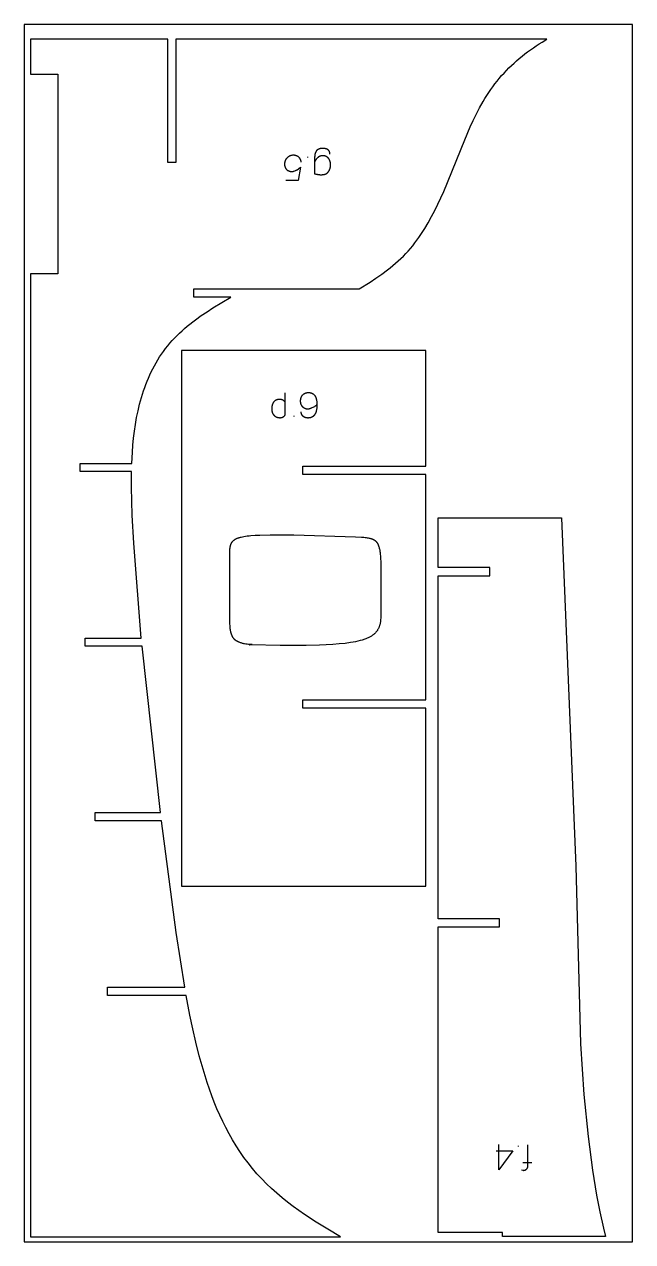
# Model space of a CAD drawing. Header units: millimetres. Extents: x 1718 to 33616, y 5029 to 7469.
# Drawn here: x 26252 to 27472, y 5029 to 7469 of the extents above; entities that cross this region are included whole.
import ezdxf

# ---------------------------------------------------------------- set-up
doc = ezdxf.new("R2010")
doc.units = ezdxf.units.MM
for name, color, linetype, true_color in [('ZZ_CORTE', 1, 'Continuous', 0xff0000), ('ZZ_CORTE INTERNO', 5, 'Continuous', 0x0000ff), ('ZZ_GRABADO', 98, 'Continuous', 0x005600), ('ZZ_PANEL', 18, 'Continuous', 0x000000)]:
    doc.layers.add(name, color=color, linetype=linetype, true_color=true_color)

msp = doc.modelspace()

# ---------------------------------------------------------------- linework, layer by layer
at = {"layer": 'ZZ_CORTE'}
for points in [[(27299.5, 7439.2), (27069.5, 7439.2), (26555.7, 7439.2), (26555.7, 7192.2), (26539.2, 7192.2), (26539.2, 7439.2), (26494.2, 7439.2), (26264.2, 7439.2), (26264.2, 7369.2), (26319.2, 7369.2), (26319.2, 6969.2), (26264.2, 6969.2), (26264.2, 5039.2), (26886, 5039.2)], [(26923.2, 6939.2), (26945, 6952.7), (26956.9, 6960.5), (26968.5, 6968.6), (26979.9, 6977), (26985.5, 6981.3), (26991, 6985.8), (26996.4, 6990.3), (27001.6, 6995), (27006.8, 6999.8), (27011.8, 7004.7), (27016.7, 7009.7), (27021.5, 7014.8), (27026.1, 7020.1), (27030.6, 7025.5), (27034.9, 7031), (27039.1, 7036.6), (27043.2, 7042.2), (27047.1, 7048), (27051, 7053.8), (27054.7, 7059.7), (27061.9, 7071.7), (27068.6, 7083.8), (27075.1, 7096.2), (27081.2, 7108.7), (27087.1, 7121.3), (27092.8, 7134), (27135, 7238), (27146.1, 7264), (27152.1, 7276.8), (27158.3, 7289.6), (27164.8, 7302.2), (27171.8, 7314.5), (27175.4, 7320.6), (27179.2, 7326.6), (27183.1, 7332.6), (27187.1, 7338.5), (27191.2, 7344.2), (27195.4, 7349.9), (27199.8, 7355.5), (27204.3, 7361), (27208.9, 7366.4), (27213.7, 7371.7), (27218.5, 7376.8), (27223.5, 7381.9), (27228.6, 7386.8), (27233.8, 7391.6), (27239, 7396.4), (27244.4, 7401), (27249.9, 7405.5), (27255.4, 7409.8), (27261.1, 7414.1), (27266.8, 7418.3), (27272.5, 7422.3), (27278.4, 7426.2), (27284.3, 7430.1), (27290.3, 7433.8), (27299.5, 7439.2)], [(26665.6, 6922.7), (26591.7, 6922.7), (26591.7, 6939.2), (26693.2, 6939.2), (26923.2, 6939.2)], [(26467.3, 6589.2), (26468.4, 6611.5), (26469.5, 6625.5), (26470.8, 6639.5), (26472.5, 6653.5), (26474.5, 6667.3), (26476.9, 6681.1), (26479.7, 6694.7), (26483, 6708.2), (26484.8, 6714.9), (26486.7, 6721.6), (26488.7, 6728.2), (26490.9, 6734.7), (26493.1, 6741.2), (26495.5, 6747.6), (26498.1, 6754), (26500.7, 6760.3), (26503.5, 6766.6), (26506.4, 6772.7), (26509.5, 6778.9), (26512.6, 6784.9), (26516, 6790.9), (26519.5, 6796.7), (26523.1, 6802.5), (26526.9, 6808.2), (26530.9, 6813.8), (26535, 6819.3), (26539.3, 6824.7), (26543.7, 6830), (26548.3, 6835.2), (26553, 6840.3), (26557.9, 6845.3), (26562.9, 6850.1), (26568, 6854.9), (26573.2, 6859.5), (26578.5, 6864.1), (26583.9, 6868.5), (26589.4, 6872.9), (26595, 6877.1), (26606.4, 6885.4), (26618.1, 6893.3), (26630, 6901), (26665.6, 6922.7)], [(26466.8, 6572.7), (26363.7, 6572.7), (26363.7, 6589.2), (26467.3, 6589.2)], [(26486.1, 6239.2), (26471.1, 6429), (26468.1, 6485.1), (26466.6, 6541.3), (26466.8, 6572.7)], [(27417, 5039.4), (27210.5, 5039.4), (27210.5, 5047.7), (27081.6, 5047.7), (27081.6, 5660), (27204.4, 5660), (27204.4, 5676.5), (27081.6, 5676.5), (27081.6, 6363.9), (27185.1, 6363.9), (27185.1, 6380.4), (27081.6, 6380.4), (27081.6, 6479.9), (27328.9, 6479.9)], [(27328.9, 6479.9), (27358, 5781.8), (27367.3, 5425.5), (27374, 5324), (27382.3, 5239.7), (27391.2, 5172.6), (27399.4, 5122.5), (27405.8, 5089.3), (27413, 5056.3), (27417, 5039.4)], [(26487.7, 6222.7), (26373.9, 6222.7), (26373.9, 6239.2), (26486.1, 6239.2)], [(26525.1, 5889.2), (26487.7, 6222.7)], [(26527.1, 5872.7), (26393.7, 5872.7), (26393.7, 5889.2), (26525.1, 5889.2)], [(26573.5, 5539.2), (26556.2, 5648.9), (26527.1, 5872.7)], [(26576.5, 5522.7), (26418.3, 5522.7), (26418.3, 5539.2), (26573.5, 5539.2)], [(26886, 5039.2), (26860.6, 5054.1), (26836.8, 5068.6), (26813.4, 5083.8), (26801.9, 5091.7), (26790.6, 5099.9), (26779.5, 5108.3), (26768.6, 5117.1), (26757.9, 5126.1), (26747.5, 5135.5), (26737.4, 5145.2), (26727.7, 5155.2), (26718.2, 5165.5), (26709.2, 5176.1), (26700.5, 5187), (26692.1, 5198.2), (26684.1, 5209.7), (26676.5, 5221.4), (26669.3, 5233.3), (26662.3, 5245.5), (26655.8, 5257.8), (26649.5, 5270.3), (26643.6, 5282.9), (26638, 5295.7), (26632.7, 5308.7), (26627.7, 5321.7), (26622.9, 5334.8), (26618.4, 5348.1), (26610.1, 5374.8), (26602.6, 5401.7), (26595.8, 5428.8), (26589.6, 5456.1), (26583.9, 5483.5), (26576.5, 5522.7)]]:
    msp.add_lwpolyline(points, dxfattribs=at)
msp.add_lwpolyline([(27057.1, 6583.5), (27057.1, 6815.8), (26567.1, 6815.8), (26567.1, 5742), (27057.1, 5742), (27057.1, 6098.5), (26810.1, 6098.5), (26810.1, 6115), (27057.1, 6115), (27057.1, 6567), (26810.1, 6567), (26810.1, 6583.5)], close=True, dxfattribs=at)
at = {"layer": 'ZZ_CORTE INTERNO'}
msp.add_lwpolyline([(26916.1, 6231.8), (26911.2, 6230.9), (26906.1, 6230), (26895, 6228.5), (26883.1, 6227.3), (26870.5, 6226.3), (26843.9, 6224.8), (26816.6, 6224.1), (26764.7, 6224), (26706.4, 6225.5), (26704.3, 6225.6), (26703, 6225.6), (26702.8, 6225.7), (26702.7, 6225.7), (26702.6, 6225.7), (26702.5, 6225.7), (26702.5, 6225.7), (26702.5, 6225.7), (26702.5, 6225.7), (26702.5, 6225.7), (26702.5, 6225.7), (26702.4, 6225.7), (26702.4, 6225.7), (26702.4, 6225.7), (26702.4, 6225.7), (26702.4, 6225.7), (26702.4, 6225.7), (26702.4, 6225.7), (26702.4, 6225.7), (26702.4, 6225.8), (26702.4, 6225.8), (26702.4, 6225.8), (26702.5, 6225.8), (26702.5, 6225.8), (26702.5, 6225.8), (26702.5, 6225.8), (26702.5, 6225.8), (26702.6, 6225.8), (26702.7, 6225.8), (26703, 6225.8), (26703.8, 6225.9), (26708.9, 6225.9), (26708.9, 6225.9), (26708.9, 6225.9), (26707.9, 6225.9), (26705.2, 6226), (26703.3, 6226.2), (26701.2, 6226.4), (26698.8, 6226.7), (26696.2, 6227), (26693.5, 6227.5), (26692.1, 6227.8), (26690.7, 6228.1), (26689.3, 6228.4), (26687.9, 6228.8), (26686.5, 6229.2), (26685.1, 6229.7), (26683.7, 6230.2), (26682.3, 6230.7), (26681.6, 6231), (26681, 6231.3), (26680.3, 6231.6), (26679.7, 6231.9), (26679.1, 6232.2), (26678.4, 6232.6), (26677.8, 6232.9), (26677.2, 6233.3), (26676.6, 6233.7), (26676.1, 6234), (26675.5, 6234.4), (26675, 6234.9), (26674.5, 6235.3), (26674, 6235.7), (26673.5, 6236.2), (26673, 6236.6), (26672.5, 6237.1), (26672.1, 6237.6), (26671.7, 6238.1), (26671.2, 6238.6), (26670.9, 6239.2), (26670.5, 6239.7), (26670.1, 6240.3), (26669.7, 6240.9), (26669.4, 6241.5), (26669.1, 6242.1), (26668.7, 6242.7), (26668.4, 6243.3), (26668.2, 6244), (26667.9, 6244.7), (26667.6, 6245.3), (26667.3, 6246), (26667.1, 6246.7), (26666.9, 6247.5), (26666.6, 6248.2), (26666.4, 6249), (26666, 6250.6), (26665.7, 6252.2), (26665.4, 6253.9), (26665.1, 6255.7), (26664.8, 6257.5), (26664.6, 6259.4), (26664.3, 6263.4), (26664, 6267.8), (26663.8, 6272.4), (26663.7, 6401.5), (26663.8, 6411.4), (26663.8, 6413.6), (26664, 6415.8), (26664.1, 6417.8), (26664.3, 6419.8), (26664.5, 6420.7), (26664.6, 6421.6), (26664.8, 6422.5), (26665, 6423.4), (26665.2, 6424.3), (26665.4, 6425.1), (26665.6, 6425.9), (26665.9, 6426.7), (26666.1, 6427.1), (26666.2, 6427.5), (26666.4, 6427.8), (26666.5, 6428.2), (26666.7, 6428.6), (26666.9, 6429), (26667, 6429.3), (26667.2, 6429.7), (26667.4, 6430), (26667.6, 6430.4), (26667.8, 6430.7), (26668.1, 6431), (26668.3, 6431.4), (26668.5, 6431.7), (26668.7, 6432), (26669, 6432.3), (26669.2, 6432.6), (26669.5, 6432.9), (26669.8, 6433.2), (26670, 6433.5), (26670.3, 6433.8), (26670.6, 6434.1), (26670.9, 6434.4), (26671.2, 6434.7), (26671.6, 6435), (26671.9, 6435.2), (26672.2, 6435.5), (26672.6, 6435.8), (26672.9, 6436), (26673.3, 6436.3), (26673.7, 6436.5), (26674.1, 6436.8), (26674.4, 6437), (26674.8, 6437.3), (26675.3, 6437.5), (26675.7, 6437.7), (26676.6, 6438.2), (26677.5, 6438.6), (26678.4, 6439), (26679.5, 6439.4), (26680.5, 6439.8), (26681.6, 6440.2), (26682.8, 6440.6), (26683.9, 6440.9), (26685.2, 6441.3), (26686.5, 6441.6), (26689.2, 6442.2), (26692.1, 6442.7), (26695.3, 6443.2), (26698.7, 6443.7), (26702.3, 6444.1), (26706.2, 6444.5), (26714.6, 6445.1), (26724, 6445.5), (26744.8, 6446.1), (26792.2, 6445.9), (26916, 6442.2), (26927.8, 6441.5), (26932.9, 6441), (26935.2, 6440.8), (26937.4, 6440.5), (26939.4, 6440.2), (26941.3, 6439.9), (26943.2, 6439.5), (26944.9, 6439.1), (26945.7, 6438.9), (26946.5, 6438.7), (26947.3, 6438.4), (26948, 6438.2), (26948.7, 6437.9), (26949.4, 6437.7), (26950.1, 6437.4), (26950.7, 6437.1), (26951.4, 6436.8), (26952, 6436.5), (26952.6, 6436.2), (26953.1, 6435.8), (26953.7, 6435.5), (26954.2, 6435.1), (26954.7, 6434.8), (26955.2, 6434.4), (26955.7, 6434), (26956.2, 6433.6), (26956.6, 6433.1), (26957, 6432.7), (26957.5, 6432.2), (26957.9, 6431.8), (26958.2, 6431.3), (26958.6, 6430.8), (26959, 6430.3), (26959.4, 6429.7), (26959.7, 6429.2), (26960, 6428.6), (26960.4, 6428), (26960.7, 6427.4), (26961, 6426.8), (26961.3, 6426.2), (26961.5, 6425.6), (26961.8, 6424.9), (26962.1, 6424.2), (26962.3, 6423.6), (26962.6, 6422.9), (26962.8, 6422.1), (26963.2, 6420.7), (26963.6, 6419.2), (26964, 6417.6), (26964.4, 6416), (26964.7, 6414.3), (26964.9, 6412.6), (26965.2, 6410.8), (26965.6, 6407.2), (26965.9, 6403.3), (26966.2, 6399.3), (26966.5, 6390.9), (26966.6, 6290.9), (26966.5, 6281.2), (26966.4, 6278.9), (26966.3, 6276.6), (26966.1, 6274.3), (26965.8, 6272), (26965.7, 6270.9), (26965.5, 6269.8), (26965.3, 6268.7), (26965.1, 6267.6), (26964.8, 6266.6), (26964.6, 6265.5), (26964.3, 6264.4), (26963.9, 6263.4), (26963.6, 6262.3), (26963.2, 6261.3), (26962.8, 6260.3), (26962.4, 6259.3), (26961.9, 6258.3), (26961.4, 6257.3), (26960.9, 6256.3), (26960.3, 6255.4), (26959.7, 6254.4), (26959, 6253.5), (26958.4, 6252.6), (26957.6, 6251.6), (26956.9, 6250.7), (26956, 6249.8), (26955.2, 6249), (26954.3, 6248.1), (26953.3, 6247.3), (26952.3, 6246.4), (26951.3, 6245.6), (26950.2, 6244.8), (26949.1, 6244), (26947.9, 6243.2), (26946.6, 6242.4), (26945.3, 6241.7), (26944, 6240.9), (26942.5, 6240.2), (26941.1, 6239.5), (26939.5, 6238.8), (26937.9, 6238.2), (26936.3, 6237.5), (26934.6, 6236.8), (26932.8, 6236.2), (26930.9, 6235.6), (26929, 6235), (26925, 6233.9), (26920.7, 6232.8)], close=True, dxfattribs=at)
at = {"layer": 'ZZ_GRABADO'}
for points in [[(26806.9, 7194.1), (26806.9, 7194.2), (26806.9, 7194.4), (26806.8, 7194.5), (26806.8, 7194.7), (26806.7, 7195.1), (26806.6, 7195.5), (26806.5, 7195.9), (26806.3, 7196.3), (26806, 7197.4), (26805.9, 7197.6), (26805.8, 7197.9), (26805.6, 7198.2), (26805.5, 7198.4), (26805.4, 7198.7), (26805.2, 7199), (26805.1, 7199.3), (26804.9, 7199.5), (26804.8, 7199.8), (26804.6, 7200.1), (26804.4, 7200.4), (26804.2, 7200.7), (26804, 7200.9), (26803.8, 7201.2), (26803.4, 7201.8), (26803.1, 7202.1), (26802.9, 7202.3), (26802.6, 7202.6), (26802.4, 7202.8), (26802.1, 7203.1), (26801.9, 7203.3), (26801.6, 7203.5), (26801.3, 7203.8), (26801, 7204), (26800.7, 7204.2), (26800.4, 7204.4), (26800.1, 7204.5), (26799.8, 7204.7), (26799.5, 7204.9), (26799.2, 7205), (26798.8, 7205.2), (26798.2, 7205.4), (26797.5, 7205.7), (26796.9, 7205.9), (26796.2, 7206.1), (26795.6, 7206.3), (26795, 7206.4), (26794.7, 7206.5), (26794.4, 7206.5), (26794.1, 7206.6), (26793.8, 7206.6), (26793.5, 7206.7), (26793.2, 7206.7), (26792.9, 7206.7), (26792.6, 7206.8), (26792.3, 7206.8), (26792, 7206.8), (26791.3, 7206.8), (26790.6, 7206.8), (26789.9, 7206.8), (26789.2, 7206.7), (26788.4, 7206.6), (26788.1, 7206.6), (26787.7, 7206.5), (26787.3, 7206.5), (26787, 7206.4), (26786.6, 7206.3), (26786.3, 7206.2), (26786, 7206.1), (26785.6, 7206), (26785.3, 7205.9), (26785, 7205.8), (26784.7, 7205.7), (26784.4, 7205.6), (26784.1, 7205.5), (26783.8, 7205.3), (26783.5, 7205.2), (26783.2, 7205.1), (26783, 7204.9), (26782.7, 7204.7), (26782.4, 7204.6), (26782.2, 7204.4), (26781.9, 7204.2), (26781.6, 7204), (26781.3, 7203.8), (26781.1, 7203.6), (26780.5, 7203.2), (26780, 7202.7), (26779.4, 7202.2), (26778.9, 7201.7), (26778.4, 7201.1), (26777.9, 7200.6), (26777.4, 7200.1), (26777, 7199.6), (26776.6, 7199.1), (26776.3, 7198.7), (26776.1, 7198.4), (26776, 7198.2), (26775.8, 7198), (26775.7, 7197.8), (26775.5, 7197.6), (26775.4, 7197.3), (26775.3, 7197.1), (26775.2, 7196.9), (26775.1, 7196.6), (26775, 7196.4), (26774.9, 7196.1), (26774.8, 7195.8), (26774.7, 7195.6), (26774.6, 7195.3), (26774.5, 7195), (26774.4, 7194.7), (26774.3, 7194.4), (26774.2, 7194.1), (26774.1, 7193.5), (26774, 7192.8), (26773.9, 7192.2), (26773.8, 7191.6), (26773.7, 7190.9), (26773.7, 7190.3), (26773.6, 7189.7), (26773.6, 7189.2), (26773.6, 7188.6), (26773.6, 7188.3), (26773.6, 7188), (26773.6, 7187.7), (26773.7, 7187.4), (26773.7, 7187.1), (26773.7, 7186.8), (26773.8, 7186.5), (26773.8, 7186.2), (26773.9, 7185.9), (26773.9, 7185.6), (26774, 7185.3), (26774.1, 7185), (26774.2, 7184.7), (26774.3, 7184.4), (26774.5, 7183.7), (26774.7, 7183.1), (26774.8, 7182.8), (26774.9, 7182.5), (26775.1, 7182.2), (26775.2, 7181.9), (26775.4, 7181.6), (26775.5, 7181.3), (26775.6, 7181), (26775.8, 7180.7), (26776, 7180.5), (26776.1, 7180.2), (26776.3, 7179.9), (26776.5, 7179.7), (26776.6, 7179.4), (26776.8, 7179.1), (26777, 7178.9), (26777.2, 7178.7), (26777.4, 7178.4), (26777.6, 7178.2), (26777.8, 7178), (26778, 7177.8), (26778.2, 7177.6), (26778.4, 7177.4), (26778.6, 7177.2), (26778.8, 7177.1), (26779, 7176.9), (26779.3, 7176.7), (26779.5, 7176.6), (26779.7, 7176.4), (26780, 7176.3), (26780.2, 7176.2), (26780.4, 7176.1), (26780.7, 7176), (26781.2, 7175.7), (26781.7, 7175.5), (26782.3, 7175.3), (26782.8, 7175.1), (26783.4, 7175), (26784.1, 7174.8), (26784.7, 7174.6), (26785.3, 7174.5), (26785.7, 7174.4), (26786, 7174.4), (26786.3, 7174.3), (26786.6, 7174.3), (26786.8, 7174.3), (26787.1, 7174.2), (26787.4, 7174.2), (26787.7, 7174.2), (26787.9, 7174.2), (26788.2, 7174.2), (26788.4, 7174.2), (26788.7, 7174.2), (26788.9, 7174.3), (26789.1, 7174.3), (26789.6, 7174.4), (26790, 7174.4), (26790.5, 7174.5), (26790.9, 7174.6), (26791.3, 7174.7), (26791.7, 7174.8), (26792.1, 7174.9), (26792.5, 7175.1), (26794.1, 7175.6), (26795.6, 7176.2), (26796, 7176.3), (26796.4, 7176.5), (26796.8, 7176.7), (26797.2, 7176.9), (26797.6, 7177.1), (26797.9, 7177.3), (26798.3, 7177.5), (26798.7, 7177.8), (26801.7, 7179.8), (26802.5, 7180.3), (26803.2, 7180.8), (26803.5, 7181), (26803.8, 7181.3), (26804.1, 7181.5), (26804.3, 7181.8), (26804.8, 7182.2), (26805, 7182.4), (26805.1, 7182.5), (26805.2, 7182.6), (26805.2, 7182.6), (26805.3, 7182.7), (26805.3, 7182.7), (26805.3, 7182.7), (26805.3, 7182.8), (26805.3, 7182.8), (26805.4, 7182.8), (26805.4, 7182.8), (26805.4, 7182.8), (26805.4, 7182.8), (26805.4, 7182.8), (26805.4, 7182.8), (26805.4, 7182.8), (26805.4, 7182.8), (26805.4, 7182.8), (26805.4, 7182.8), (26805.4, 7182.8), (26805.4, 7182.8), (26805.4, 7182.8), (26805.4, 7182.8), (26805.4, 7182.8), (26805.4, 7182.8), (26805.4, 7182.8), (26805.4, 7182.9), (26805.4, 7182.9), (26805.4, 7182.9), (26805.4, 7182.9), (26805.4, 7182.9), (26805.4, 7182.9), (26805.4, 7182.9)], [(26819.9, 7203.4), (26819.9, 7202.4)], [(26864.6, 7208.9), (26864.6, 7209.3), (26864.6, 7209.7), (26864.6, 7210), (26864.6, 7210.4), (26864.5, 7210.7), (26864.5, 7211.1), (26864.4, 7211.4), (26864.4, 7211.8), (26864.3, 7212.1), (26864.2, 7212.4), (26864.2, 7212.7), (26864.1, 7213), (26864, 7213.3), (26863.8, 7213.6), (26863.7, 7213.9), (26863.6, 7214.2), (26863.5, 7214.5), (26863.3, 7214.8), (26863.2, 7215), (26863, 7215.3), (26862.8, 7215.6), (26862.6, 7215.8), (26862.4, 7216.1), (26862.2, 7216.3), (26862, 7216.5), (26861.8, 7216.8), (26861.6, 7217), (26861.4, 7217.2), (26861.1, 7217.4), (26860.9, 7217.6), (26860.6, 7217.8), (26860.3, 7218), (26860.1, 7218.2), (26859.9, 7218.3), (26859.6, 7218.5), (26859.4, 7218.6), (26859.1, 7218.8), (26858.8, 7218.9), (26858.6, 7219), (26858.3, 7219.1), (26858, 7219.3), (26857.7, 7219.4), (26857.4, 7219.5), (26857.2, 7219.6), (26856.9, 7219.7), (26856.6, 7219.8), (26856.2, 7219.9), (26855.9, 7220), (26855.6, 7220), (26855.3, 7220.1), (26855, 7220.2), (26854.6, 7220.3), (26854, 7220.4), (26853.3, 7220.5), (26852.5, 7220.5), (26851.8, 7220.6), (26851.1, 7220.6), (26850.3, 7220.6), (26849.7, 7220.6), (26849.1, 7220.6), (26848.6, 7220.6), (26848, 7220.5), (26847.5, 7220.5), (26847, 7220.4), (26846.4, 7220.4), (26845.9, 7220.3), (26845.4, 7220.2), (26845, 7220.1), (26844.5, 7220), (26844, 7219.9), (26843.6, 7219.7), (26843.1, 7219.6), (26842.7, 7219.4), (26842.3, 7219.3), (26841.9, 7219.1), (26841.5, 7218.9), (26841.1, 7218.7), (26840.7, 7218.5), (26840.3, 7218.3), (26840.2, 7218.2), (26840, 7218.1), (26839.8, 7218), (26839.7, 7217.8), (26839.5, 7217.7), (26839.3, 7217.6), (26839.2, 7217.5), (26839, 7217.3), (26838.8, 7217.2), (26838.7, 7217.1), (26838.5, 7216.9), (26838.4, 7216.8), (26838.2, 7216.6), (26838.1, 7216.5), (26838, 7216.3), (26837.8, 7216.2), (26837.7, 7216), (26837.6, 7215.9), (26837.4, 7215.7), (26837.3, 7215.5), (26837.2, 7215.4), (26837.1, 7215.2), (26836.9, 7214.9), (26836.7, 7214.6), (26836.5, 7214.3), (26836.3, 7214), (26836.1, 7213.7), (26836, 7213.3), (26835.8, 7213), (26835.7, 7212.6), (26835.5, 7212.3), (26835.4, 7211.9), (26835.2, 7211.5), (26835.1, 7211.1), (26835, 7210.7), (26834.9, 7210.3), (26834.8, 7209.9), (26834.7, 7209.4), (26834.6, 7209), (26834.5, 7208.5), (26834.3, 7207.6), (26834.2, 7206.6), (26834.1, 7205.6), (26834, 7204.5), (26833.9, 7203.4), (26833.9, 7202.2), (26833.9, 7201)], [(26833.9, 7169.7), (26835.1, 7169.4), (26836.3, 7169.1), (26837.5, 7168.8), (26838.7, 7168.6), (26839.9, 7168.4), (26841.1, 7168.2), (26842.2, 7168.1), (26843.4, 7168), (26844.5, 7167.9), (26845.6, 7167.8), (26846.7, 7167.8), (26847.8, 7167.8), (26848.9, 7167.9), (26849.9, 7168), (26851, 7168.1), (26852.4, 7168.2), (26852.8, 7168.3), (26853.2, 7168.4), (26853.5, 7168.4), (26853.9, 7168.5), (26854.2, 7168.6), (26854.6, 7168.7), (26855, 7168.9), (26855.3, 7169), (26855.6, 7169.1), (26856, 7169.3), (26856.3, 7169.5), (26856.7, 7169.6), (26857, 7169.8), (26857.3, 7170), (26857.6, 7170.2), (26857.9, 7170.4), (26858.3, 7170.6), (26858.6, 7170.9), (26858.9, 7171.1), (26859.2, 7171.4), (26859.5, 7171.7), (26859.8, 7171.9), (26860.1, 7172.2), (26860.3, 7172.5), (26860.6, 7172.8), (26860.9, 7173.1), (26861.2, 7173.5), (26861.5, 7173.8), (26861.7, 7174.2), (26862, 7174.5), (26862.2, 7174.9), (26862.5, 7175.2), (26862.7, 7175.6), (26862.9, 7175.9), (26863.1, 7176.2), (26863.3, 7176.6), (26863.5, 7176.9), (26863.6, 7177.3), (26863.8, 7177.6), (26864, 7178), (26864.1, 7178.4), (26864.3, 7178.8), (26864.4, 7179.1), (26864.6, 7179.5), (26864.7, 7179.9), (26864.8, 7180.3), (26864.9, 7180.7), (26865, 7181.1), (26865.1, 7181.5), (26865.2, 7181.9), (26865.3, 7182.3), (26865.4, 7182.7), (26865.5, 7183.2), (26865.5, 7183.6), (26865.6, 7184), (26865.7, 7184.9), (26865.8, 7185.8), (26865.8, 7186.7), (26865.8, 7187.6), (26865.8, 7188.6), (26865.8, 7189.5), (26865.7, 7190), (26865.7, 7190.4), (26865.6, 7190.9), (26865.6, 7191.3), (26865.5, 7191.7), (26865.4, 7192.2), (26865.4, 7192.6), (26865.3, 7193), (26865.2, 7193.4), (26865.1, 7193.9), (26865, 7194.3), (26864.8, 7194.7), (26864.7, 7195.1), (26864.6, 7195.5), (26864.4, 7195.8), (26864.3, 7196.2), (26864.1, 7196.6), (26864, 7197), (26863.8, 7197.3), (26863.6, 7197.7), (26863.4, 7198), (26863.2, 7198.4), (26863, 7198.7), (26862.8, 7199.1), (26862.6, 7199.4), (26862.4, 7199.7), (26862.1, 7200.1), (26861.9, 7200.4), (26861.6, 7200.7), (26861.3, 7201.1), (26861.1, 7201.4), (26860.8, 7201.7), (26860.5, 7202), (26860.2, 7202.3), (26859.9, 7202.6), (26859.5, 7202.8), (26859.2, 7203.1), (26858.9, 7203.3), (26858.6, 7203.6), (26858.2, 7203.8), (26857.9, 7204), (26857.5, 7204.2), (26857.2, 7204.4), (26856.8, 7204.6), (26856.4, 7204.7), (26856.1, 7204.9), (26855.7, 7205), (26855.3, 7205.2), (26854.9, 7205.3), (26854.5, 7205.4), (26854.1, 7205.5), (26853.7, 7205.6), (26853.3, 7205.7), (26852.8, 7205.8), (26852.4, 7205.8), (26852, 7205.9), (26851.5, 7205.9), (26851.1, 7205.9), (26850.6, 7205.9), (26850.2, 7206), (26849.8, 7206), (26849.5, 7205.9), (26849.2, 7205.9), (26848.9, 7205.9), (26848.6, 7205.9), (26848.3, 7205.8), (26848, 7205.8), (26847.7, 7205.8), (26847.4, 7205.7), (26847.1, 7205.6), (26846.8, 7205.6), (26846.5, 7205.5), (26846.2, 7205.4), (26846, 7205.4), (26845.7, 7205.3), (26845.4, 7205.2), (26845.1, 7205.1), (26844.8, 7205), (26844.5, 7204.9), (26844.3, 7204.7), (26844, 7204.6), (26843.7, 7204.5), (26843.4, 7204.3), (26843.2, 7204.2), (26842.9, 7204), (26842.6, 7203.9), (26842.4, 7203.7), (26842.1, 7203.6), (26841.9, 7203.4), (26841.6, 7203.2), (26841.3, 7203), (26841.1, 7202.8), (26840.8, 7202.6), (26840.6, 7202.4), (26840.3, 7202.2), (26840.1, 7202), (26839.6, 7201.5), (26839.1, 7201.1), (26838.6, 7200.6), (26838.2, 7200), (26837.7, 7199.5), (26837.2, 7198.9), (26836.8, 7198.3), (26836.4, 7197.7), (26835.9, 7197.1), (26835.5, 7196.4), (26835.1, 7195.7), (26834.7, 7195), (26834.3, 7194.2), (26833.9, 7193.5)], [(26833.9, 7201), (26833.9, 7169.7)], [(26805.4, 7182.9), (26801, 7156.5), (26776, 7156.5)], [(26807.1, 7192.9), (26806.9, 7194.1)], [(26773.9, 6685.7), (26773.7, 6685.4), (26773.5, 6685), (26773.2, 6684.7), (26773, 6684.4), (26772.8, 6684.1), (26772.6, 6683.8), (26772.3, 6683.5), (26772.1, 6683.3), (26771.8, 6683), (26771.6, 6682.8), (26771.3, 6682.5), (26771.1, 6682.3), (26770.9, 6682.2), (26770.8, 6682.1), (26770.6, 6682), (26770.5, 6681.9), (26770.4, 6681.8), (26770.2, 6681.7), (26770.1, 6681.6), (26769.9, 6681.5), (26769.8, 6681.4), (26769.6, 6681.4), (26769.5, 6681.3), (26769.3, 6681.2), (26769.2, 6681.1), (26769, 6681.1), (26768.9, 6681), (26768.7, 6680.9), (26768.6, 6680.9), (26768.4, 6680.8), (26768.2, 6680.7), (26768.1, 6680.7), (26767.9, 6680.6), (26767.7, 6680.6), (26767.4, 6680.5), (26767.1, 6680.4), (26766.7, 6680.3), (26766.4, 6680.3), (26766, 6680.2), (26765.6, 6680.2), (26765.3, 6680.2), (26764.9, 6680.1), (26764.5, 6680.1), (26764, 6680.1), (26763.6, 6680.2), (26763.1, 6680.2), (26762.7, 6680.2), (26762.3, 6680.3), (26761.8, 6680.3), (26761.4, 6680.4), (26761, 6680.5), (26760.6, 6680.6), (26760.2, 6680.7), (26759.8, 6680.8), (26759.4, 6680.9), (26759, 6681), (26758.6, 6681.2), (26758.2, 6681.4), (26757.9, 6681.5), (26757.5, 6681.7), (26757.1, 6681.9), (26756.8, 6682.1), (26756.4, 6682.3), (26756.1, 6682.5), (26755.7, 6682.7), (26755.4, 6683), (26755.1, 6683.2), (26754.7, 6683.5), (26754.4, 6683.8), (26754.1, 6684.1), (26753.8, 6684.4), (26753.5, 6684.7), (26753.2, 6685), (26752.9, 6685.3), (26752.6, 6685.7), (26752.4, 6686), (26752.1, 6686.3), (26751.9, 6686.6), (26751.6, 6687), (26751.4, 6687.3), (26751.2, 6687.7), (26751, 6688), (26750.8, 6688.4), (26750.6, 6688.7), (26750.4, 6689.1), (26750.2, 6689.5), (26750, 6689.9), (26749.9, 6690.2), (26749.7, 6690.6), (26749.6, 6691), (26749.4, 6691.4), (26749.3, 6691.8), (26749.2, 6692.2), (26749.1, 6692.6), (26749, 6693), (26748.9, 6693.4), (26748.8, 6693.9), (26748.7, 6694.3), (26748.6, 6694.7), (26748.6, 6695.2), (26748.5, 6695.6), (26748.5, 6696.1), (26748.4, 6696.5), (26748.4, 6697), (26748.4, 6697.4), (26748.4, 6697.9), (26748.4, 6698.4), (26748.4, 6699.4), (26748.4, 6700.3), (26748.5, 6701.3), (26748.6, 6702.2), (26748.7, 6703.1), (26748.9, 6704), (26749, 6704.9), (26749.1, 6705.3), (26749.2, 6705.8), (26749.3, 6706.2), (26749.5, 6706.6), (26749.6, 6707), (26749.7, 6707.4), (26749.8, 6707.8), (26750, 6708.2), (26750.1, 6708.5), (26750.3, 6708.9), (26750.5, 6709.3), (26750.6, 6709.7), (26750.8, 6710), (26751, 6710.4), (26751.2, 6710.7), (26751.4, 6711.1), (26751.6, 6711.4), (26751.8, 6711.7), (26752, 6712.1), (26752.3, 6712.5), (26752.5, 6712.9), (26752.8, 6713.2), (26753.1, 6713.6), (26753.4, 6713.9), (26753.7, 6714.2), (26754, 6714.5), (26754.3, 6714.8), (26754.6, 6715.1), (26754.9, 6715.3), (26755.3, 6715.6), (26755.6, 6715.8), (26756, 6716.1), (26756.3, 6716.3), (26756.7, 6716.5), (26757.1, 6716.7), (26757.4, 6716.8), (26757.8, 6717), (26758.2, 6717.2), (26758.6, 6717.3), (26759, 6717.4), (26759.4, 6717.6), (26759.9, 6717.7), (26760.3, 6717.8), (26760.7, 6717.8), (26761.2, 6717.9), (26761.6, 6718), (26762.1, 6718), (26762.6, 6718), (26763, 6718), (26763.5, 6718.1), (26763.9, 6718.1), (26764.3, 6718), (26764.7, 6718), (26765, 6718), (26765.4, 6717.9), (26765.8, 6717.9), (26766.1, 6717.8), (26766.5, 6717.7), (26766.8, 6717.7), (26767.2, 6717.6), (26767.5, 6717.5), (26767.9, 6717.3), (26768.2, 6717.2), (26768.6, 6717.1), (26768.9, 6717), (26769.2, 6716.8), (26769.5, 6716.6), (26769.8, 6716.5), (26770.2, 6716.3), (26770.5, 6716.1), (26770.8, 6715.9), (26771.1, 6715.7), (26771.4, 6715.5), (26771.7, 6715.2), (26772, 6715), (26772.2, 6714.7), (26772.5, 6714.5), (26772.8, 6714.2), (26773.1, 6713.9), (26773.3, 6713.6), (26773.6, 6713.3), (26773.9, 6713)], [(26773.9, 6730.5), (26773.9, 6685.7)], [(26838.6, 6707), (26838.5, 6706.9), (26838.5, 6706.9), (26838.4, 6706.8), (26838.4, 6706.7), (26838.2, 6706.6), (26838.1, 6706.4), (26838, 6706.2), (26837.8, 6706.1), (26837.7, 6705.9), (26837.5, 6705.8), (26837.3, 6705.6), (26837.1, 6705.4), (26836.9, 6705.3), (26836.7, 6705.1), (26836.2, 6704.7), (26835.7, 6704.4), (26835.2, 6704), (26834.6, 6703.7), (26834, 6703.3), (26833.3, 6702.9), (26831.9, 6702.1), (26830.3, 6701.3), (26828.6, 6700.5), (26827.1, 6699.8), (26826.4, 6699.5), (26825.7, 6699.2), (26825.1, 6699), (26824.5, 6698.8), (26823.9, 6698.6), (26823.3, 6698.4), (26822.8, 6698.3), (26822.5, 6698.2), (26822.2, 6698.1), (26822, 6698.1), (26821.8, 6698.1), (26821.5, 6698), (26821.3, 6698), (26821.1, 6698), (26820.9, 6697.9), (26820.7, 6697.9), (26820.5, 6697.9), (26820.1, 6697.9), (26819.7, 6698), (26819.2, 6698), (26818.8, 6698), (26818.5, 6698.1), (26818.1, 6698.1), (26817.7, 6698.2), (26817.3, 6698.2), (26816.9, 6698.3), (26816.5, 6698.4), (26816.2, 6698.5), (26815.8, 6698.6), (26815.5, 6698.7), (26815.1, 6698.9), (26814.8, 6699), (26814.4, 6699.2), (26814.1, 6699.3), (26813.7, 6699.5), (26813.4, 6699.7), (26813.1, 6699.9), (26812.8, 6700.1), (26812.5, 6700.3), (26812.2, 6700.5), (26811.9, 6700.7), (26811.6, 6700.9), (26811.3, 6701.2), (26811, 6701.4), (26810.7, 6701.7), (26810.4, 6702), (26810.2, 6702.3), (26809.9, 6702.5), (26809.6, 6702.8), (26809.4, 6703.1), (26809.1, 6703.4), (26808.9, 6703.7), (26808.7, 6704), (26808.5, 6704.3), (26808.3, 6704.7), (26808.1, 6705), (26807.9, 6705.3), (26807.7, 6705.6), (26807.6, 6706), (26807.4, 6706.3), (26807.2, 6706.6), (26807.1, 6707), (26806.9, 6707.3), (26806.8, 6707.7), (26806.7, 6708), (26806.6, 6708.4), (26806.4, 6708.7), (26806.3, 6709.1), (26806.2, 6709.5), (26806.2, 6709.9), (26806.1, 6710.3), (26806, 6710.6), (26805.9, 6711), (26805.9, 6711.4), (26805.8, 6711.8), (26805.8, 6712.2), (26805.8, 6712.6), (26805.7, 6713.1), (26805.7, 6713.5), (26805.7, 6713.9), (26805.7, 6714.3), (26805.7, 6714.8), (26805.7, 6715.2), (26805.7, 6715.7), (26805.8, 6716.1), (26805.8, 6716.5), (26805.8, 6716.9), (26805.9, 6717.4), (26806, 6717.8), (26806, 6718.2), (26806.1, 6718.6), (26806.2, 6719), (26806.3, 6719.4), (26806.4, 6719.8), (26806.5, 6720.2), (26806.6, 6720.6), (26806.7, 6720.9), (26806.9, 6721.3), (26807, 6721.7), (26807.2, 6722), (26807.3, 6722.4), (26807.5, 6722.7), (26807.7, 6723.1), (26807.9, 6723.4), (26808.1, 6723.8), (26808.3, 6724.1), (26808.5, 6724.4), (26808.7, 6724.7), (26808.9, 6725.1), (26809.1, 6725.4), (26809.4, 6725.7), (26809.6, 6726), (26809.9, 6726.3), (26810.2, 6726.6), (26810.4, 6726.9), (26810.7, 6727.2), (26811, 6727.4), (26811.3, 6727.7), (26811.6, 6728), (26811.9, 6728.2), (26812.3, 6728.4), (26812.6, 6728.7), (26812.9, 6728.9), (26813.2, 6729.1), (26813.6, 6729.3), (26813.9, 6729.5), (26814.3, 6729.6), (26814.6, 6729.8), (26815, 6730), (26815.3, 6730.1), (26815.7, 6730.3), (26816.1, 6730.4), (26816.5, 6730.5), (26816.8, 6730.6), (26817.2, 6730.7), (26817.6, 6730.8), (26818, 6730.9), (26818.4, 6731), (26818.8, 6731), (26819.3, 6731.1), (26819.7, 6731.1), (26820.1, 6731.2), (26820.6, 6731.2), (26821, 6731.2), (26821.4, 6731.2), (26822, 6731.2), (26822.6, 6731.2), (26823.2, 6731.1), (26823.7, 6731.1), (26824.3, 6731), (26824.8, 6730.9), (26825.3, 6730.8), (26825.8, 6730.7), (26826.3, 6730.6), (26826.8, 6730.4), (26827.3, 6730.3), (26827.6, 6730.2), (26827.8, 6730.1), (26828, 6730), (26828.3, 6729.9), (26828.5, 6729.8), (26828.7, 6729.7), (26829, 6729.6), (26829.2, 6729.5), (26829.4, 6729.4), (26829.6, 6729.2), (26829.8, 6729.1), (26830, 6729), (26830.2, 6728.9), (26830.5, 6728.7), (26830.7, 6728.6), (26830.9, 6728.4), (26831.1, 6728.3), (26831.3, 6728.1), (26831.5, 6728), (26831.6, 6727.8), (26831.8, 6727.7), (26832, 6727.5), (26832.2, 6727.3), (26832.4, 6727.1), (26832.6, 6727), (26832.7, 6726.8), (26833.1, 6726.4), (26833.4, 6726), (26833.8, 6725.6), (26834.1, 6725.2), (26834.4, 6724.8), (26834.7, 6724.3), (26835, 6723.8), (26835.2, 6723.4), (26835.4, 6723), (26835.6, 6722.6), (26835.8, 6722.2), (26836, 6721.8), (26836.2, 6721.3), (26836.4, 6720.9), (26836.5, 6720.5), (26836.7, 6720), (26836.9, 6719.6), (26837, 6719.1), (26837.3, 6718.2), (26837.5, 6717.2), (26837.7, 6716.2), (26837.9, 6715.2), (26838.1, 6714.1), (26838.3, 6713), (26838.4, 6711.9), (26838.5, 6710.7), (26838.5, 6709.5), (26838.6, 6708.3), (26838.6, 6707), (26838.6, 6705.6), (26838.5, 6704.3), (26838.5, 6703), (26838.4, 6701.7), (26838.3, 6700.4), (26838.1, 6699.2), (26837.9, 6698.1), (26837.7, 6696.9), (26837.5, 6695.8), (26837.3, 6694.8), (26837, 6693.7), (26836.7, 6692.7), (26836.5, 6692.2), (26836.3, 6691.8), (26836.2, 6691.3), (26836, 6690.8), (26835.8, 6690.4), (26835.6, 6689.9), (26835.4, 6689.5), (26835.2, 6689.1), (26834.9, 6688.5), (26834.6, 6688), (26834.3, 6687.5), (26834, 6687), (26833.7, 6686.5), (26833.3, 6686), (26833, 6685.6), (26832.8, 6685.4), (26832.6, 6685.2), (26832.4, 6685), (26832.2, 6684.8), (26832.1, 6684.6), (26831.9, 6684.4), (26831.7, 6684.2), (26831.5, 6684), (26831.3, 6683.8), (26831.1, 6683.6), (26830.9, 6683.5), (26830.6, 6683.3), (26830.4, 6683.1), (26830.2, 6683), (26830, 6682.8), (26829.8, 6682.7), (26829.6, 6682.5), (26829.3, 6682.4), (26829.1, 6682.2), (26828.9, 6682.1), (26828.6, 6682), (26828.4, 6681.9), (26828.2, 6681.7), (26827.9, 6681.6), (26827.7, 6681.5), (26827.4, 6681.4), (26827.2, 6681.3), (26826.9, 6681.2), (26826.7, 6681.1), (26826.4, 6681), (26826.2, 6680.9), (26825.9, 6680.8), (26825.6, 6680.8), (26825.4, 6680.7), (26824.8, 6680.6), (26824.3, 6680.5), (26823.7, 6680.4), (26823.1, 6680.3), (26822.5, 6680.2), (26821.9, 6680.2), (26821.3, 6680.1), (26820.7, 6680.1), (26820.3, 6680.1), (26819.9, 6680.1), (26819.6, 6680.2), (26819.2, 6680.2), (26818.9, 6680.2), (26818.5, 6680.3), (26818.2, 6680.3), (26817.9, 6680.3), (26817.5, 6680.4), (26817.2, 6680.5), (26816.9, 6680.5), (26816.6, 6680.6), (26816.3, 6680.7), (26816, 6680.8), (26815.6, 6680.9), (26815.3, 6681), (26815, 6681.1), (26814.8, 6681.2), (26814.5, 6681.3), (26814.2, 6681.4), (26813.9, 6681.5), (26813.6, 6681.7), (26813.4, 6681.8), (26813.1, 6682), (26812.8, 6682.1), (26812.6, 6682.3), (26812.3, 6682.5), (26812.1, 6682.6), (26811.8, 6682.8), (26811.6, 6683), (26811.3, 6683.2), (26811.1, 6683.4), (26810.9, 6683.6), (26810.6, 6683.8), (26810.4, 6684.1), (26810.2, 6684.3), (26810, 6684.5), (26809.8, 6684.7), (26809.6, 6685), (26809.4, 6685.2), (26809.2, 6685.5), (26809.1, 6685.7), (26808.9, 6686), (26808.7, 6686.2), (26808.6, 6686.5), (26808.4, 6686.8), (26808.3, 6687), (26808.1, 6687.3), (26808, 6687.6), (26807.8, 6687.9), (26807.7, 6688.2), (26807.6, 6688.5), (26807.5, 6688.8), (26807.4, 6689.1), (26807.3, 6689.4), (26807.2, 6689.8), (26807.1, 6690.1), (26807, 6690.4), (26806.9, 6690.8), (26806.8, 6691.1), (26806.8, 6691.5), (26806.7, 6691.8), (26806.7, 6692.2), (26806.6, 6692.5)], [(26792.8, 6683.5), (26792.8, 6684.6)], [(27197.9, 5211.4), (27231.6, 5211.4), (27203.3, 5173), (27203.3, 5223.7)], [(27261.6, 5180.4), (27261.6, 5223.5)], [(27241.8, 5221), (27241.8, 5220)], [(27248.7, 5173.3), (27251.6, 5172.4), (27252.1, 5172.3), (27252.4, 5172.2), (27252.6, 5172.2), (27252.7, 5172.1), (27252.7, 5172.1), (27252.8, 5172.1), (27252.8, 5172.1), (27252.8, 5172.1), (27252.8, 5172.1), (27252.8, 5172.1), (27252.8, 5172.1), (27253.1, 5172.1), (27253.3, 5172.1), (27253.5, 5172.2), (27253.7, 5172.2), (27253.8, 5172.2), (27254, 5172.2), (27254.2, 5172.3), (27254.4, 5172.3), (27254.6, 5172.3), (27254.8, 5172.4), (27255, 5172.4), (27255.2, 5172.5), (27255.4, 5172.5), (27255.6, 5172.6), (27255.8, 5172.7), (27256, 5172.8), (27256.2, 5172.8), (27256.3, 5172.9), (27256.5, 5173), (27256.7, 5173.1), (27256.9, 5173.2), (27257.1, 5173.3), (27257.3, 5173.4), (27257.4, 5173.6), (27257.6, 5173.7), (27257.8, 5173.8), (27258, 5173.9), (27258.1, 5174.1), (27258.3, 5174.2), (27258.5, 5174.4), (27258.7, 5174.5), (27258.8, 5174.7), (27259, 5174.8), (27259.2, 5175), (27259.3, 5175.1), (27259.5, 5175.3), (27259.6, 5175.5), (27259.8, 5175.6), (27259.9, 5175.8), (27260, 5176), (27260.2, 5176.1), (27260.3, 5176.3), (27260.4, 5176.5), (27260.5, 5176.7), (27260.6, 5176.8), (27260.7, 5177), (27260.8, 5177.2), (27260.9, 5177.4), (27261, 5177.5), (27261.1, 5177.7), (27261.1, 5177.9), (27261.2, 5178.1), (27261.3, 5178.3), (27261.3, 5178.5), (27261.4, 5178.7), (27261.4, 5178.8), (27261.4, 5179), (27261.5, 5179.2), (27261.5, 5179.4), (27261.5, 5179.6), (27261.6, 5179.8), (27261.6, 5180), (27261.6, 5180.2), (27261.6, 5180.4)], [(27269.5, 5187.4), (27251.3, 5187.4)]]:
    msp.add_lwpolyline(points, dxfattribs=at)
at = {"layer": 'ZZ_PANEL'}
msp.add_lwpolyline([(26251.7, 5029.2), (27471.7, 5029.2), (27471.7, 7469.2), (26251.7, 7469.2)], close=True, dxfattribs=at)

doc.saveas('drawing.dxf')
